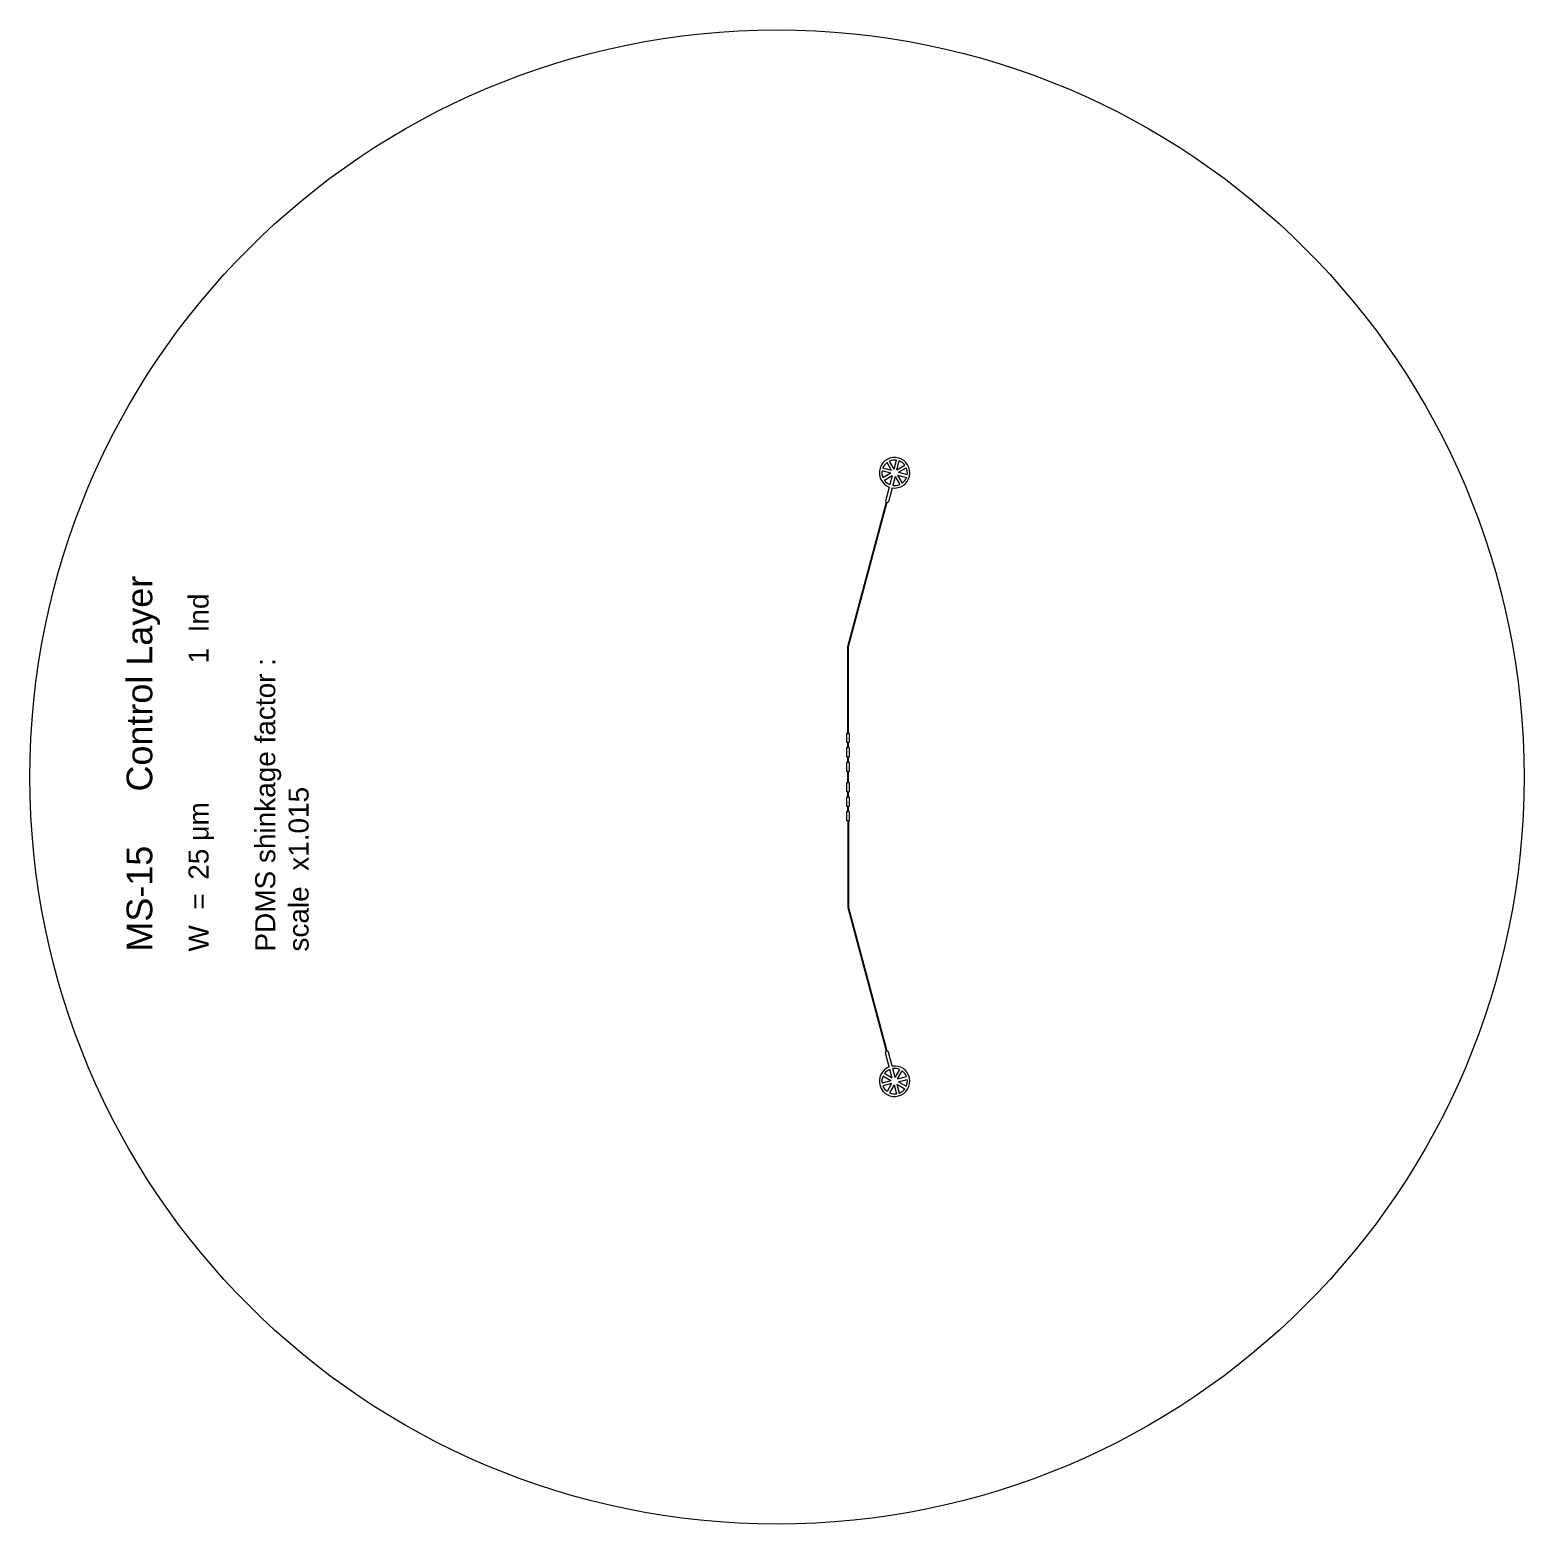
# Model space of a CAD drawing. Header units: millimetres. Extents: x -67206 to 185168, y -386 to 110577.
# Drawn here: x -67206 to -14934, y -275 to 51997 of the extents above; entities that cross this region are included whole.
import ezdxf

# ---------------------------------------------------------------- set-up
doc = ezdxf.new("R2010")
doc.units = ezdxf.units.MM
doc.layers.add('Clear', color=140, linetype='Continuous')
doc.layers.add('Opaque', color=10, linetype='Continuous')
doc.styles.get("Standard").update_dxf_attribs({"font": 'arial.ttf'})

msp = doc.modelspace()

# ---------------------------------------------------------------- linework, layer by layer
at = {"layer": 'Clear'}
for p, q in [((-37141, 36005), (-37272, 35516)), ((-37043, 35978), (-37174, 35489)), ((-38596, 30429), (-37253, 35442)), ((-38571, 30422), (-37228, 35435)), ((-37272, 35516), (-37253, 35442)), ((-37174, 35489), (-37228, 35435)), ((-38596, 27384), (-38596, 30429)), ((-38571, 27384), (-38571, 30429)), ((-38596, 27384), (-38634, 27384)), ((-38634, 27384), (-38634, 27079)), ((-38532, 27384), (-38571, 27384)), ((-38532, 27079), (-38532, 27384)), ((-38634, 27079), (-38596, 27079)), ((-38596, 26876), (-38634, 26876)), ((-38634, 26876), (-38634, 26572)), ((-38596, 26876), (-38596, 27079)), ((-38571, 27079), (-38532, 27079)), ((-38571, 26876), (-38571, 27079)), ((-38532, 26876), (-38571, 26876)), ((-38532, 26572), (-38532, 26876)), ((-38634, 26572), (-38596, 26572)), ((-38596, 26369), (-38634, 26369)), ((-38634, 26369), (-38634, 26064)), ((-38596, 26369), (-38596, 26572)), ((-38571, 26572), (-38532, 26572)), ((-38571, 26369), (-38571, 26572)), ((-38532, 26369), (-38571, 26369)), ((-38532, 26064), (-38532, 26369)), ((-38634, 26064), (-38596, 26064)), ((-38634, 25658), (-38634, 25354)), ((-38596, 25658), (-38634, 25658)), ((-38596, 25658), (-38596, 26064)), ((-38571, 25658), (-38571, 26064)), ((-38571, 26064), (-38532, 26064)), ((-38532, 25658), (-38571, 25658)), ((-38532, 25354), (-38532, 25658)), ((-38634, 25354), (-38596, 25354)), ((-38634, 25151), (-38634, 24846)), ((-38596, 25151), (-38634, 25151)), ((-38596, 25151), (-38596, 25354)), ((-38571, 25354), (-38532, 25354)), ((-38571, 25151), (-38571, 25354)), ((-38532, 25151), (-38571, 25151)), ((-38532, 24846), (-38532, 25151)), ((-38634, 24846), (-38596, 24846)), ((-38634, 24643), (-38634, 24339)), ((-38596, 24643), (-38634, 24643)), ((-38596, 24643), (-38596, 24846)), ((-38571, 24846), (-38532, 24846)), ((-38571, 24643), (-38571, 24846)), ((-38532, 24643), (-38571, 24643)), ((-38532, 24339), (-38532, 24643)), ((-38634, 24339), (-38596, 24339)), ((-38596, 24339), (-38596, 21294)), ((-38571, 24339), (-38532, 24339)), ((-38571, 24339), (-38571, 21294)), ((-38596, 21294), (-37253, 16280)), ((-38571, 21300), (-37228, 16287)), ((-37272, 16207), (-37253, 16280)), ((-37141, 15718), (-37272, 16207)), ((-37174, 16233), (-37228, 16287)), ((-37043, 15744), (-37174, 16233))]:
    msp.add_line(p, q, dxfattribs=at)
for centre, start, end in [((-36955, 36504), 260.465, 249.535), ((-36955, 15218), 110.465, 99.535)]:
    msp.add_arc(centre, 533, start, end, dxfattribs=at)
at = {"layer": 'Opaque'}
for p, q in [((-37060, 36585), (-37370, 36668)), ((-37060, 36585), (-37220, 36862)), ((-36972, 36635), (-37133, 36913)), ((-36972, 36635), (-36889, 36945)), ((-36874, 36609), (-36791, 36919)), ((-36874, 36609), (-36597, 36769)), ((-36824, 36521), (-36546, 36682)), ((-37086, 36487), (-37396, 36570)), ((-37086, 36487), (-37364, 36326)), ((-37036, 36399), (-37313, 36239)), ((-37036, 36399), (-37118, 36089)), ((-36938, 36373), (-37021, 36063)), ((-36938, 36373), (-36777, 36095)), ((-36850, 36423), (-36540, 36340)), ((-36850, 36423), (-36690, 36146)), ((-36824, 36521), (-36514, 36438)), ((-37086, 15236), (-37396, 15153)), ((-37086, 15236), (-37364, 15396)), ((-37036, 15323), (-37313, 15484)), ((-37036, 15323), (-37118, 15633)), ((-36938, 15350), (-37021, 15659)), ((-36938, 15350), (-36777, 15627)), ((-36850, 15299), (-36690, 15577)), ((-36850, 15299), (-36540, 15382)), ((-36824, 15201), (-36514, 15284)), ((-36824, 15201), (-36546, 15041)), ((-37060, 15138), (-37370, 15055)), ((-37060, 15138), (-37220, 14860)), ((-36972, 15087), (-37133, 14809)), ((-36972, 15087), (-36889, 14777)), ((-36874, 15113), (-36791, 14804)), ((-36874, 15113), (-36597, 14953))]:
    msp.add_line(p, q, dxfattribs=at)
msp.add_circle((-41070, 25861), 26136, dxfattribs=at)
for centre, start, end in [((-36955, 36504), 126.5242, 158.4758), ((-36955, 36504), 81.5242, 113.4758), ((-36955, 36504), 36.5242, 68.4758), ((-36955, 36504), 351.5242, 23.4758), ((-36955, 36504), 171.5242, 203.4758), ((-36955, 36504), 216.5242, 248.4758), ((-36955, 36504), 261.5242, 293.4758), ((-36955, 36504), 306.5242, 338.4758), ((-36955, 15218), 156.5242, 188.4758), ((-36955, 15218), 111.5242, 143.4758), ((-36955, 15218), 66.5242, 98.4758), ((-36955, 15218), 21.5242, 53.4758), ((-36955, 15218), 336.5242, 8.4758), ((-36955, 15218), 201.5242, 233.4758), ((-36955, 15218), 246.5242, 278.4758), ((-36955, 15218), 291.5242, 323.4758)]:
    msp.add_arc(centre, 446, start, end, dxfattribs=at)

# ---------------------------------------------------------------- texts
at = {"layer": 'Clear', "insert": (-63824, 19754), "char_height": 280, "attachment_point": 1, "rotation": 90}
msp.add_mtext_dynamic_manual_height_columns('{\\H3.2143x;MS-15^I^IControl Layer\\H0.83335x;\\P\\H0.53332x; \\P\\H1.75x;W  =^I 25 \\fSymbol|b0|i0|c2|p18;m\\fArial|b0|i0|c0|p34;m^I^I^I^I^I1  Ind\\P\\PPDMS shinkage factor :\\Pscale  x1.015^I^I^I}', width=17445.26, gutter_width=12.5, heights=[7318], dxfattribs=at)

doc.saveas('drawing.dxf')
